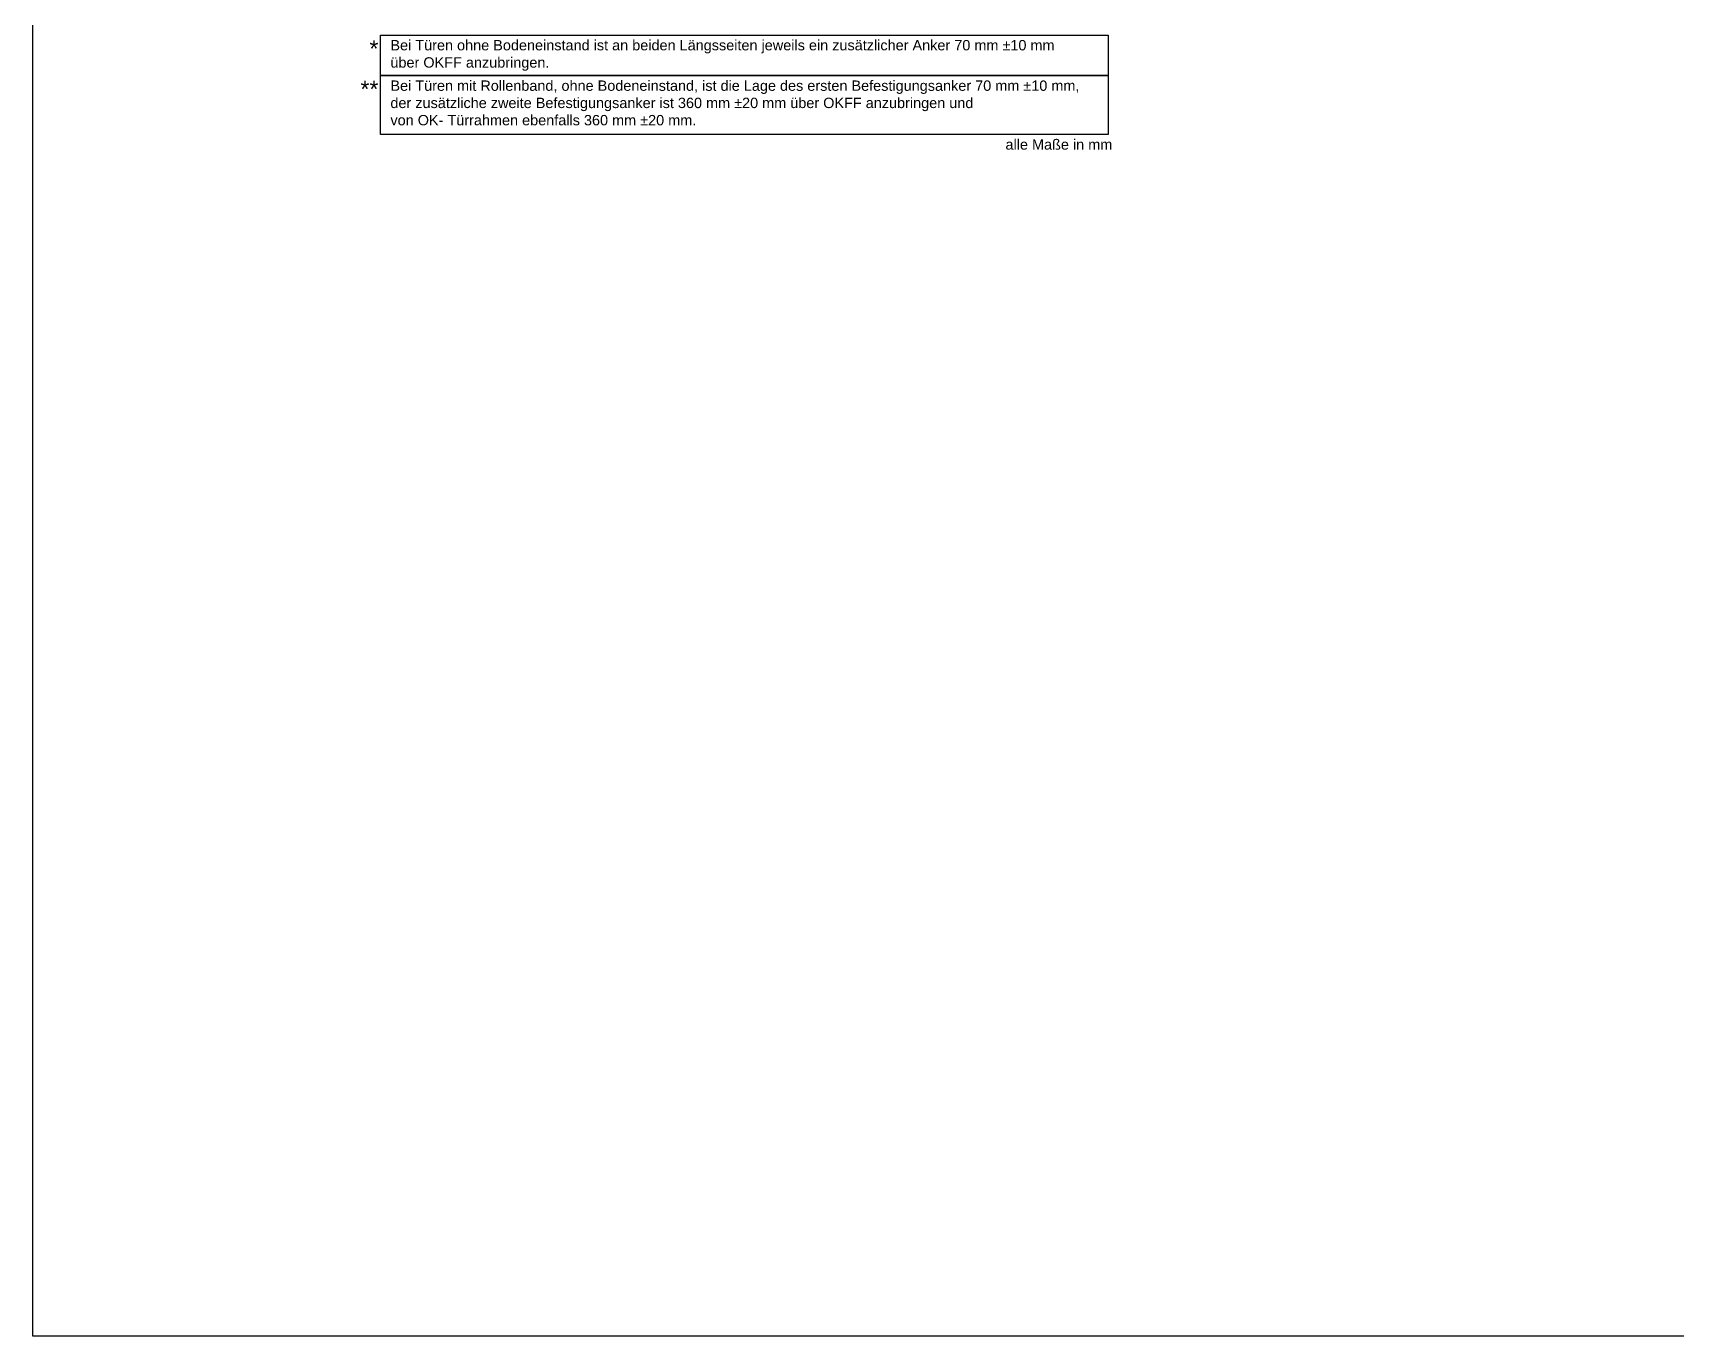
# Model space of a CAD drawing. Header units: millimetres. Extents: x -1821 to 14707, y -2864 to 1473.
# Drawn here: x 0 to 794, y -2864 to -2234 of the extents above; entities that cross this region are included whole.
import ezdxf
from ezdxf.enums import TextEntityAlignment as Align

# ---------------------------------------------------------------- set-up
doc = ezdxf.new("R2010")
doc.units = ezdxf.units.MM
doc.linetypes.add('AUSGEZOGEN', pattern=[0])
for name, color, linetype in [('00TXT', 7, 'AUSGEZOGEN'), ('01TXT', 7, 'Continuous'), ('BOUND_EXT', 30, 'Continuous'), ('CONST25', 2, 'Continuous')]:
    doc.layers.add(name, color=color, linetype=linetype)
doc.styles.add('SWISS', font='swiss.ttf')
doc.styles.add('SWISSL', font='swissl.ttf')

msp = doc.modelspace()

# ---------------------------------------------------------------- linework, layer by layer
at = {"layer": 'BOUND_EXT'}
msp.add_lwpolyline([(0, -580.702408), (2707.197, -580.702408), (2707.197, -2863.70482), (0, -2863.70482)], close=True, dxfattribs=at)
msp.add_lwpolyline([(0, -580.702408), (2707.197, -580.702408), (2707.197, -2863.70482), (0, -2863.70482)], close=True, dxfattribs=at)
at = {"layer": 'CONST25'}
for points in [[(168.044798, -2235.003978), (519.848992, -2235.003978), (519.848992, -2254.55594), (168.044798, -2254.55594)], [(168.044798, -2254.55594), (519.848992, -2254.55594), (519.848992, -2283.107903), (168.044798, -2283.107903)]]:
    msp.add_lwpolyline(points, close=True, dxfattribs=at)

# ---------------------------------------------------------------- texts
at = {"layer": '00TXT', "color": 40, "style": 'SWISS'}
for s, p in [('*', (167.04129, -2245.527319)), ('**', (167.04129, -2265.079282))]:
    msp.add_text(s, height=8, dxfattribs=at).set_placement(p, align=Align.RIGHT)
at = {"layer": '01TXT', "color": 10, "style": 'SWISSL'}
msp.add_text('alle Maße in mm', height=5, dxfattribs=at).set_placement((470.140553, -2290.357071))
at = {"layer": '01TXT', "color": 10, "char_height": 5, "width": 364.96913198, "attachment_point": 1, "style": 'SWISSL'}
for s, insert in [('Bei Türen ohne Bodeneinstand ist an beiden Längsseiten jeweils ein zusätzlicher Anker 70 mm ±10 mm\\Püber OKFF anzubringen.', (172.830131, -2237.372838)), ('Bei Türen mit Rollenband, ohne Bodeneinstand, ist die Lage des ersten Befestigungsanker 70 mm ±10 mm,^Jder zusätzliche zweite Befestigungsanker ist 360 mm ±20 mm über OKFF anzubringen und\\Pvon OK- Türrahmen ebenfalls 360 mm ±20 mm.', (172.830131, -2256.924801))]:
    msp.add_mtext(s, dxfattribs=dict(at, insert=insert))

doc.saveas('drawing.dxf')
